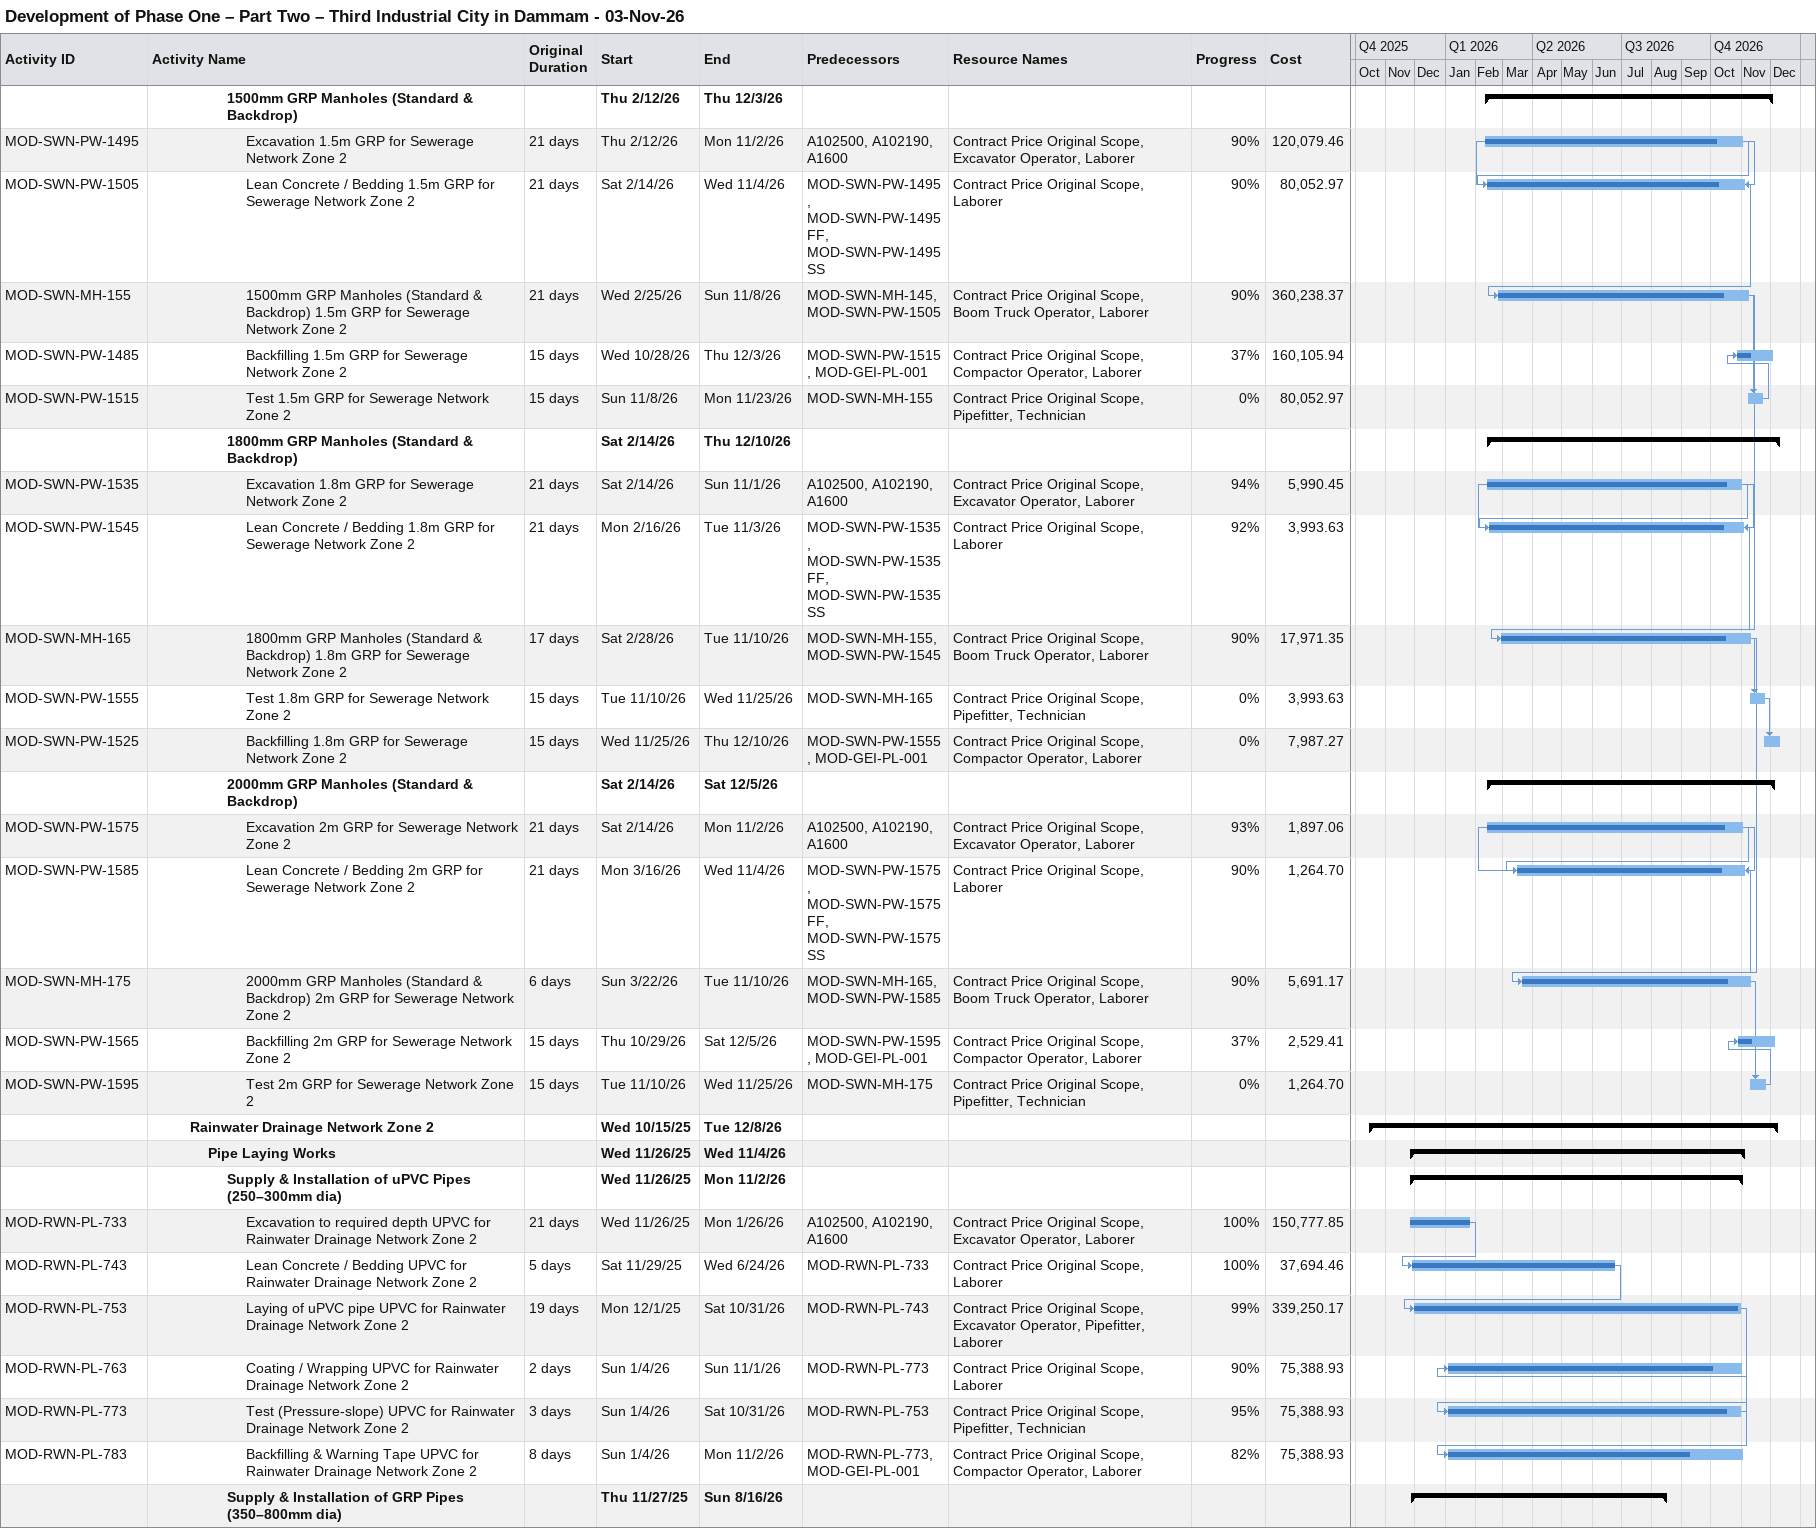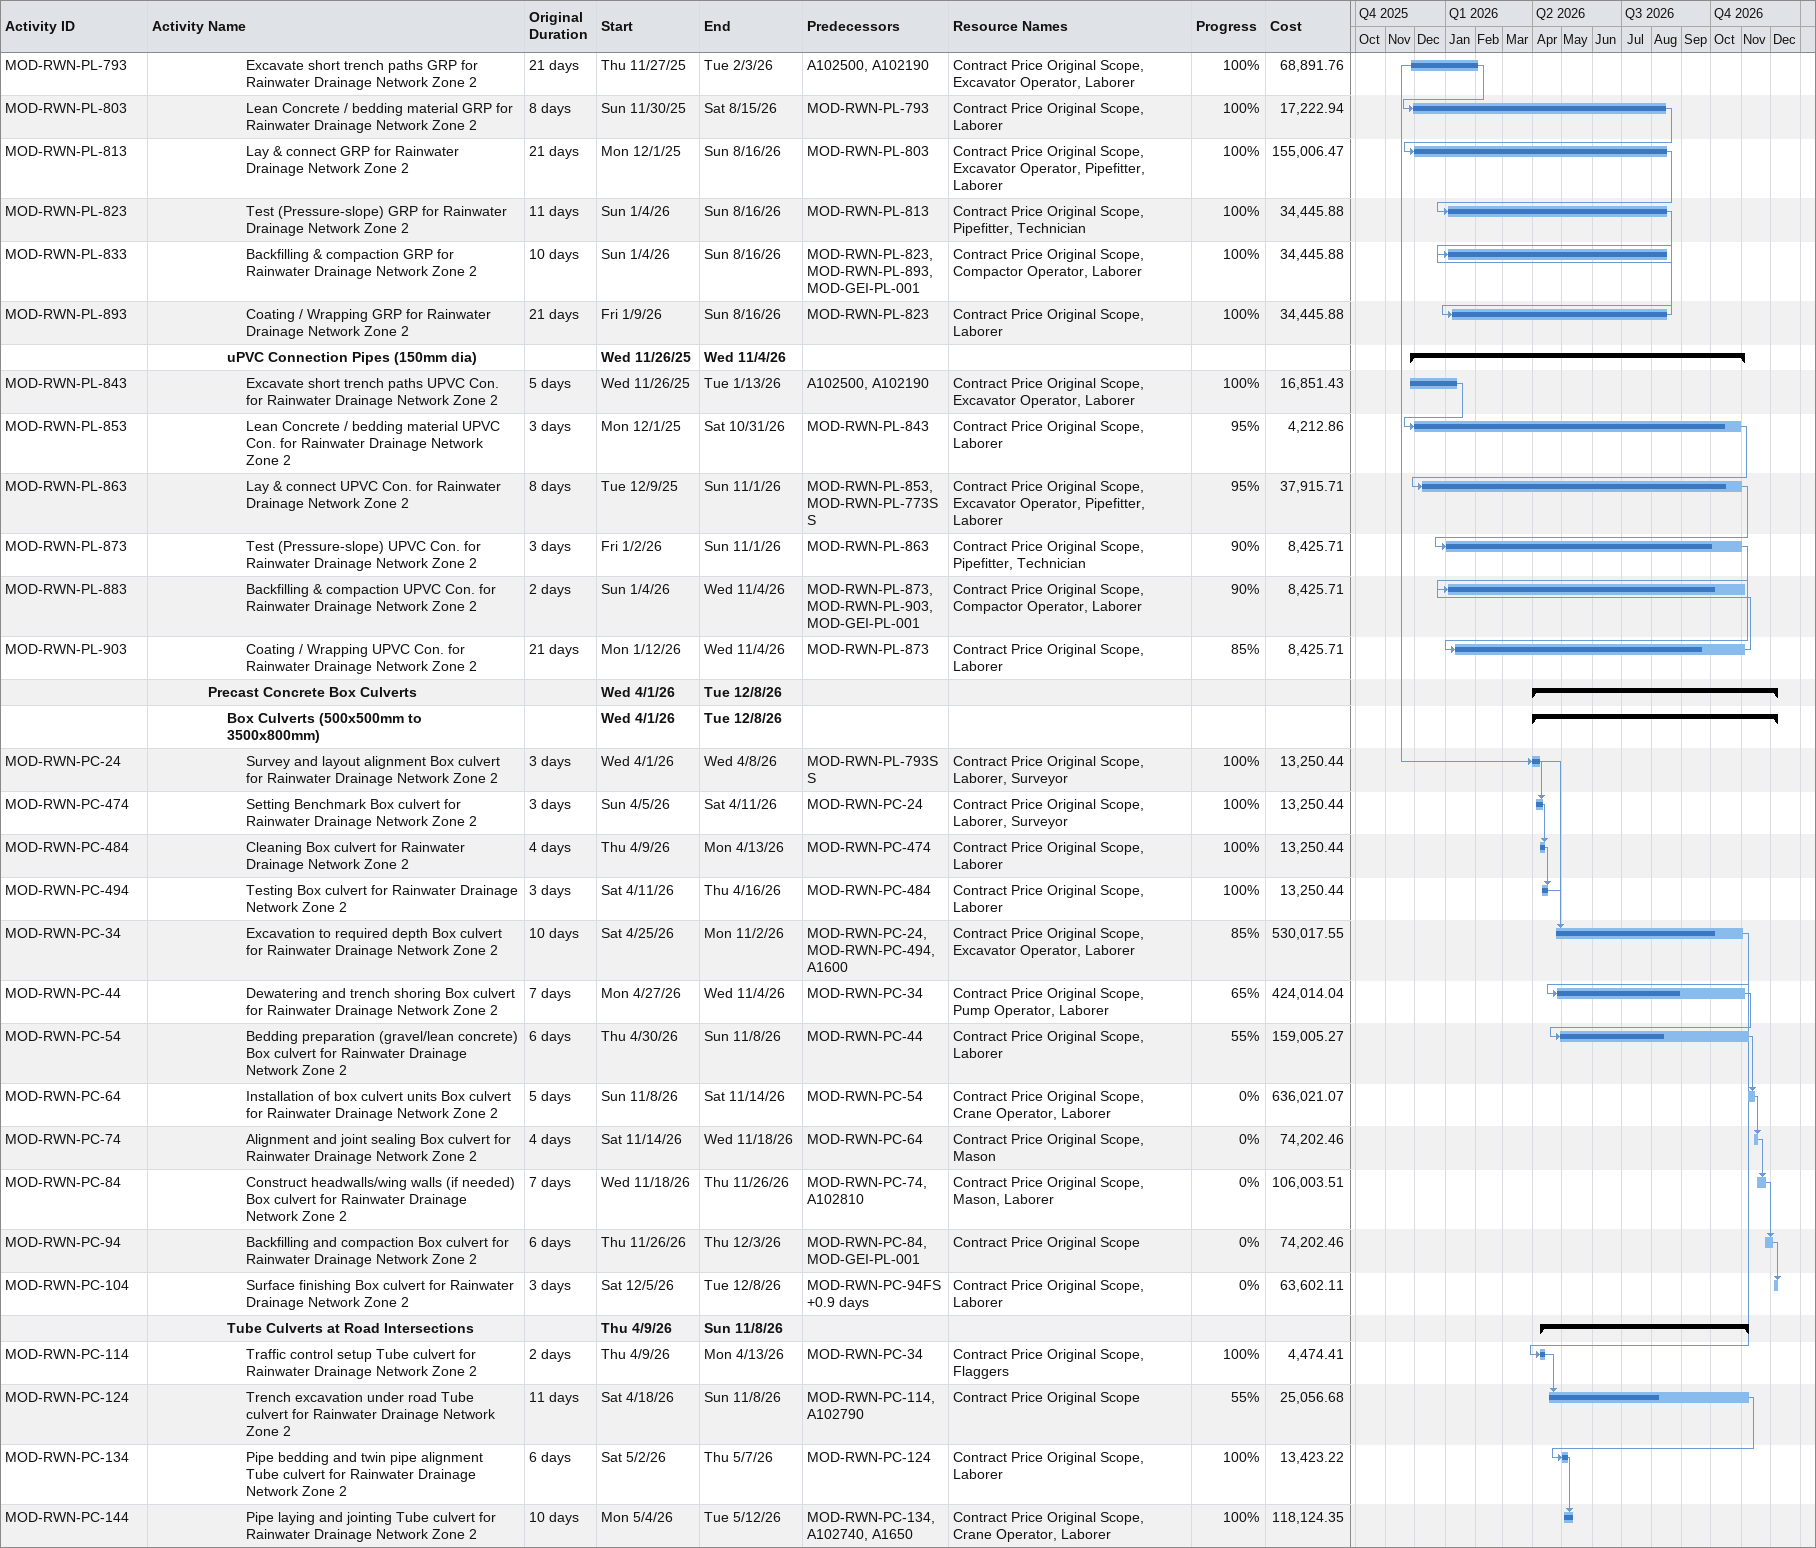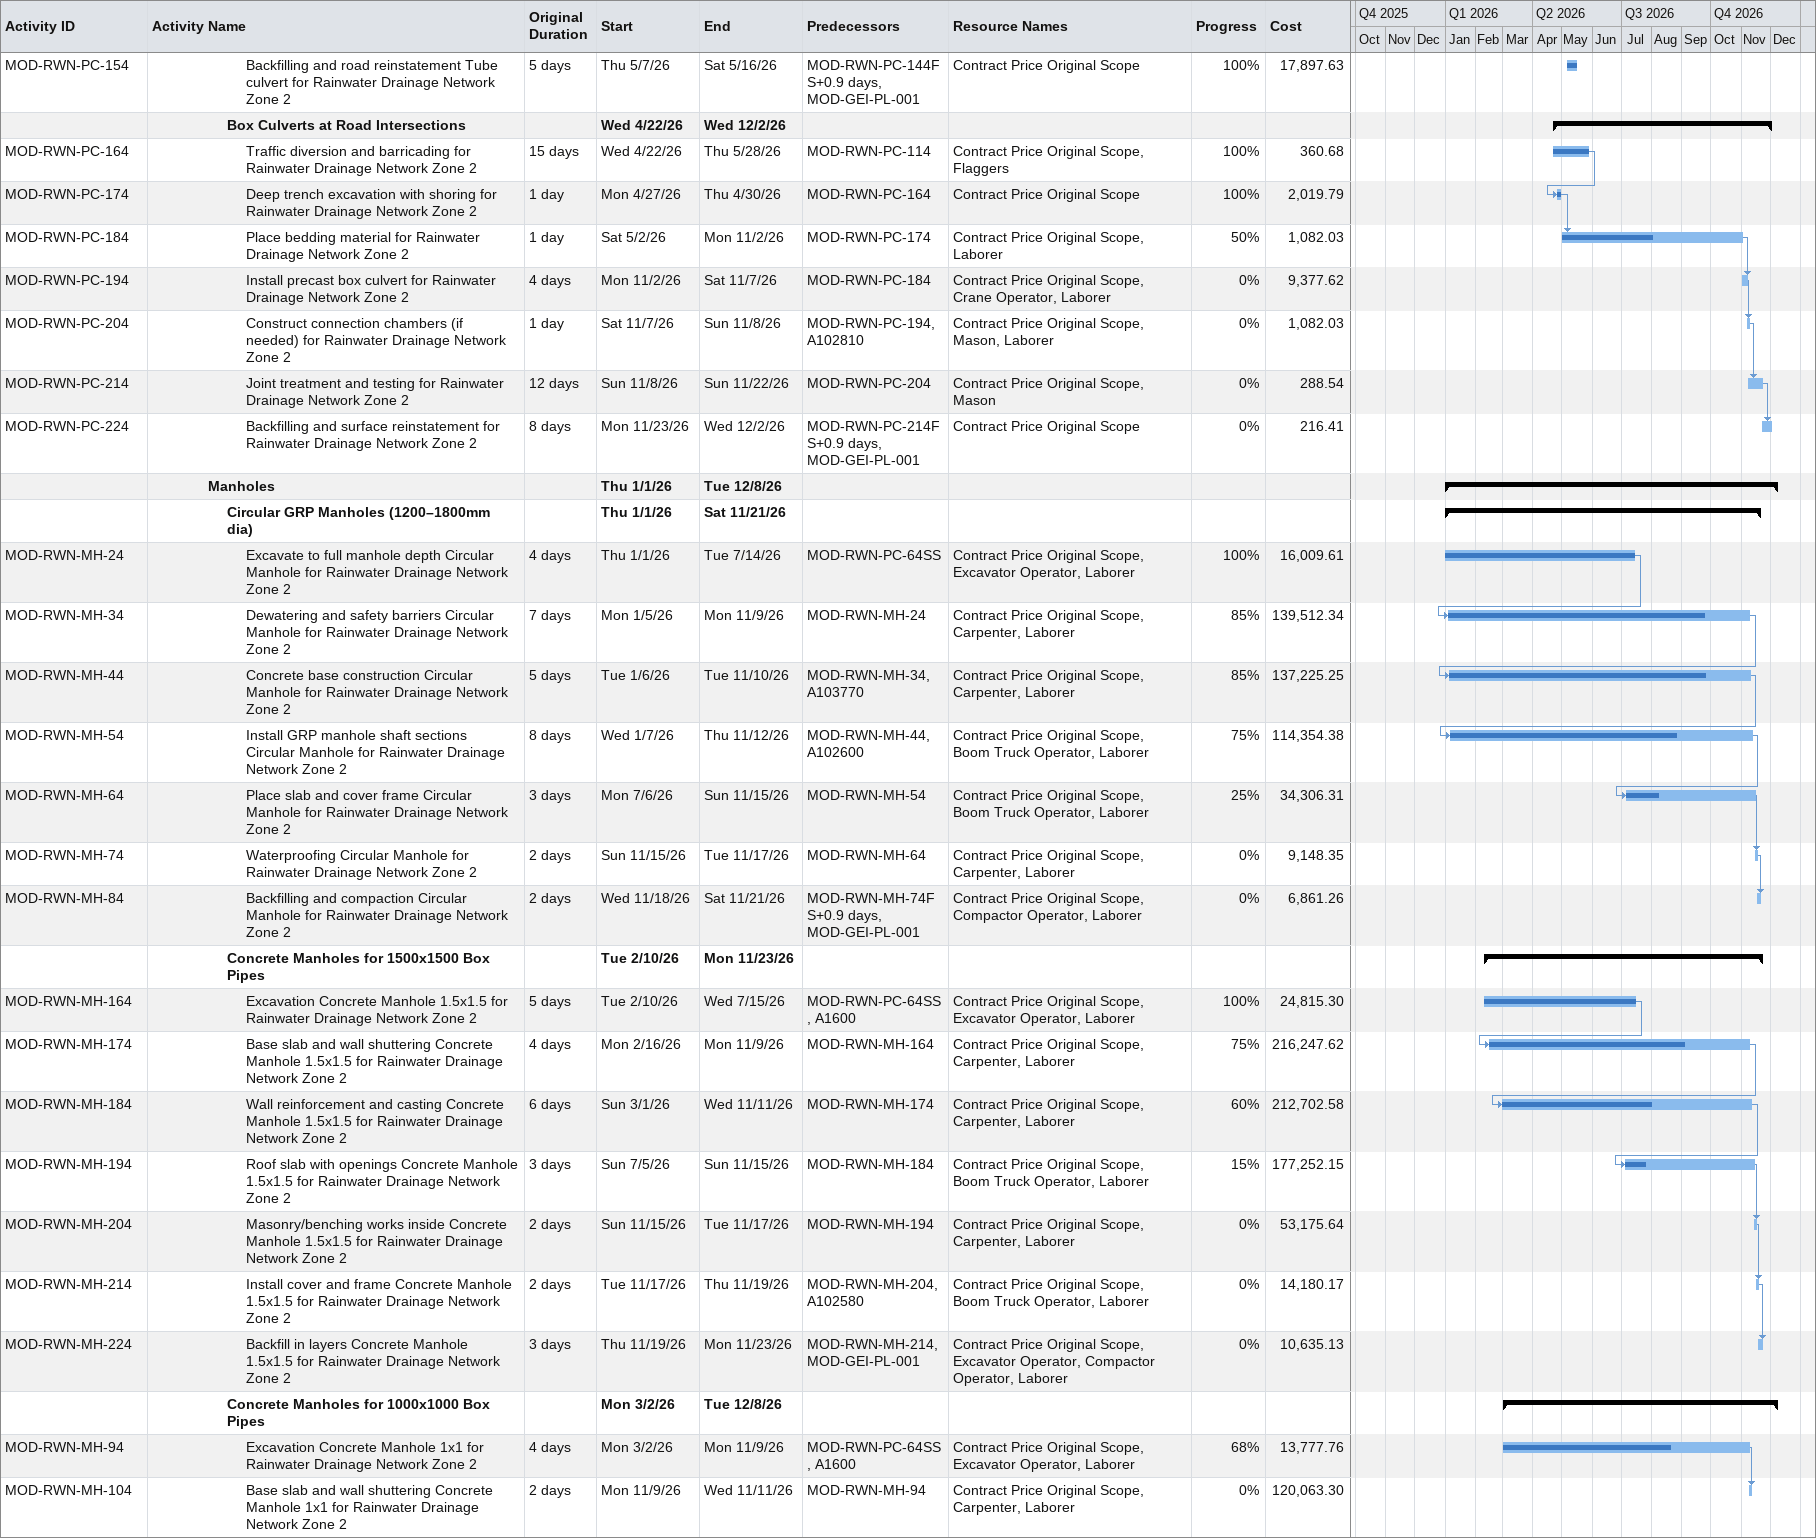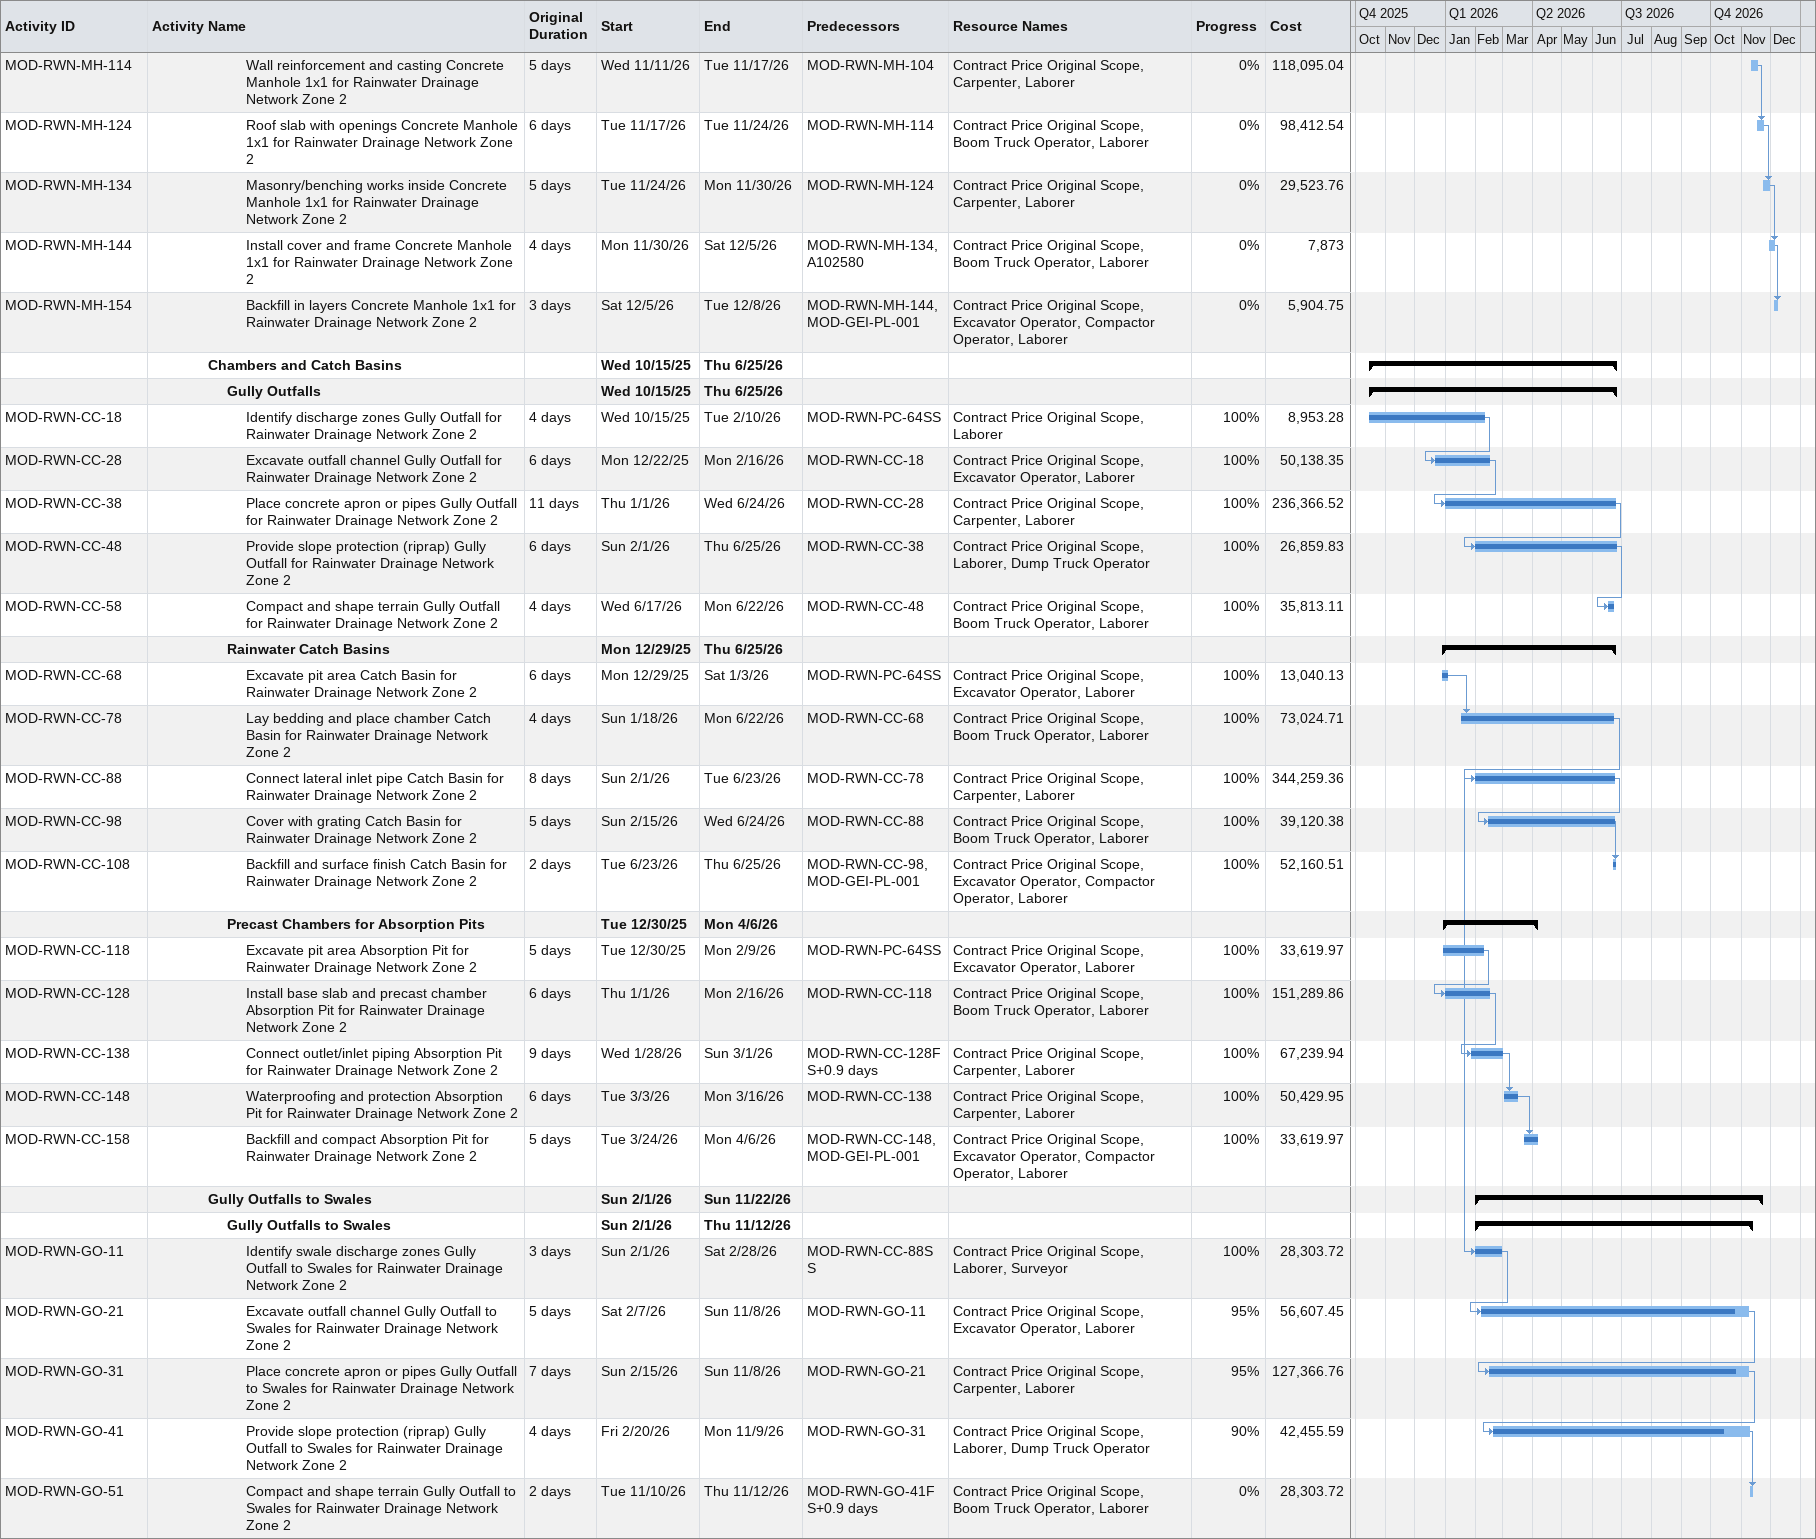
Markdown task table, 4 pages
Development of Phase One – Part Two – Third Industrial City in Dammam - 03-Nov-26

| ID | Level | Task | Original duration | Start | Finish | Predecessors | Resources | % complete | Cost |
|---|---|---|---|---|---|---|---|---|---|
|  | 5 | **1500mm GRP Manholes (Standard & Backdrop)** |  | 2026-02-12 | 2026-12-03 |  |  |  |  |
| MOD-SWN-PW-1495 | 6 | Excavation 1.5m GRP for Sewerage Network Zone 2 | 21d | 2026-02-12 | 2026-11-02 | A102500, A102190, A1600 | Contract Price Original Scope, Excavator Operator, Laborer | 90 | 120079.46 |
| MOD-SWN-PW-1505 | 6 | Lean Concrete / Bedding 1.5m GRP for Sewerage Network Zone 2 | 21d | 2026-02-14 | 2026-11-04 | MOD-SWN-PW-1495, MOD-SWN-PW-1495FF, MOD-SWN-PW-1495SS | Contract Price Original Scope, Laborer | 90 | 80052.97 |
| MOD-SWN-MH-155 | 6 | 1500mm GRP Manholes (Standard & Backdrop) 1.5m GRP for Sewerage Network Zone 2 | 21d | 2026-02-25 | 2026-11-08 | MOD-SWN-MH-145, MOD-SWN-PW-1505 | Contract Price Original Scope, Boom Truck Operator, Laborer | 90 | 360238.37 |
| MOD-SWN-PW-1485 | 6 | Backfilling 1.5m GRP for Sewerage Network Zone 2 | 15d | 2026-10-28 | 2026-12-03 | MOD-SWN-PW-1515, MOD-GEI-PL-001 | Contract Price Original Scope, Compactor Operator, Laborer | 37 | 160105.94 |
| MOD-SWN-PW-1515 | 6 | Test 1.5m GRP for Sewerage Network Zone 2 | 15d | 2026-11-08 | 2026-11-23 | MOD-SWN-MH-155 | Contract Price Original Scope, Pipefitter, Technician | 0 | 80052.97 |
|  | 5 | **1800mm GRP Manholes (Standard & Backdrop)** |  | 2026-02-14 | 2026-12-10 |  |  |  |  |
| MOD-SWN-PW-1535 | 6 | Excavation 1.8m GRP for Sewerage Network Zone 2 | 21d | 2026-02-14 | 2026-11-01 | A102500, A102190, A1600 | Contract Price Original Scope, Excavator Operator, Laborer | 94 | 5990.45 |
| MOD-SWN-PW-1545 | 6 | Lean Concrete / Bedding 1.8m GRP for Sewerage Network Zone 2 | 21d | 2026-02-16 | 2026-11-03 | MOD-SWN-PW-1535, MOD-SWN-PW-1535FF, MOD-SWN-PW-1535SS | Contract Price Original Scope, Laborer | 92 | 3993.63 |
| MOD-SWN-MH-165 | 6 | 1800mm GRP Manholes (Standard & Backdrop) 1.8m GRP for Sewerage Network Zone 2 | 17d | 2026-02-28 | 2026-11-10 | MOD-SWN-MH-155, MOD-SWN-PW-1545 | Contract Price Original Scope, Boom Truck Operator, Laborer | 90 | 17971.35 |
| MOD-SWN-PW-1555 | 6 | Test 1.8m GRP for Sewerage Network Zone 2 | 15d | 2026-11-10 | 2026-11-25 | MOD-SWN-MH-165 | Contract Price Original Scope, Pipefitter, Technician | 0 | 3993.63 |
| MOD-SWN-PW-1525 | 6 | Backfilling 1.8m GRP for Sewerage Network Zone 2 | 15d | 2026-11-25 | 2026-12-10 | MOD-SWN-PW-1555, MOD-GEI-PL-001 | Contract Price Original Scope, Compactor Operator, Laborer | 0 | 7987.27 |
|  | 5 | **2000mm GRP Manholes (Standard & Backdrop)** |  | 2026-02-14 | 2026-12-05 |  |  |  |  |
| MOD-SWN-PW-1575 | 6 | Excavation 2m GRP for Sewerage Network Zone 2 | 21d | 2026-02-14 | 2026-11-02 | A102500, A102190, A1600 | Contract Price Original Scope, Excavator Operator, Laborer | 93 | 1897.06 |
| MOD-SWN-PW-1585 | 6 | Lean Concrete / Bedding 2m GRP for Sewerage Network Zone 2 | 21d | 2026-03-16 | 2026-11-04 | MOD-SWN-PW-1575, MOD-SWN-PW-1575FF, MOD-SWN-PW-1575SS | Contract Price Original Scope, Laborer | 90 | 1264.70 |
| MOD-SWN-MH-175 | 6 | 2000mm GRP Manholes (Standard & Backdrop) 2m GRP for Sewerage Network Zone 2 | 6d | 2026-03-22 | 2026-11-10 | MOD-SWN-MH-165, MOD-SWN-PW-1585 | Contract Price Original Scope, Boom Truck Operator, Laborer | 90 | 5691.17 |
| MOD-SWN-PW-1565 | 6 | Backfilling 2m GRP for Sewerage Network Zone 2 | 15d | 2026-10-29 | 2026-12-05 | MOD-SWN-PW-1595, MOD-GEI-PL-001 | Contract Price Original Scope, Compactor Operator, Laborer | 37 | 2529.41 |
| MOD-SWN-PW-1595 | 6 | Test 2m GRP for Sewerage Network Zone 2 | 15d | 2026-11-10 | 2026-11-25 | MOD-SWN-MH-175 | Contract Price Original Scope, Pipefitter, Technician | 0 | 1264.70 |
|  | 3 | **Rainwater Drainage Network Zone 2** |  | 2025-10-15 | 2026-12-08 |  |  |  |  |
|  | 4 | **Pipe Laying Works** |  | 2025-11-26 | 2026-11-04 |  |  |  |  |
|  | 5 | **Supply & Installation of uPVC Pipes (250–300mm dia)** |  | 2025-11-26 | 2026-11-02 |  |  |  |  |
| MOD-RWN-PL-733 | 6 | Excavation to required depth UPVC for Rainwater Drainage Network Zone 2 | 21d | 2025-11-26 | 2026-01-26 | A102500, A102190, A1600 | Contract Price Original Scope, Excavator Operator, Laborer | 100 | 150777.85 |
| MOD-RWN-PL-743 | 6 | Lean Concrete / Bedding UPVC for Rainwater Drainage Network Zone 2 | 5d | 2025-11-29 | 2026-06-24 | MOD-RWN-PL-733 | Contract Price Original Scope, Laborer | 100 | 37694.46 |
| MOD-RWN-PL-753 | 6 | Laying of uPVC pipe UPVC for Rainwater Drainage Network Zone 2 | 19d | 2025-12-01 | 2026-10-31 | MOD-RWN-PL-743 | Contract Price Original Scope, Excavator Operator, Pipefitter, Laborer | 99 | 339250.17 |
| MOD-RWN-PL-763 | 6 | Coating / Wrapping UPVC for Rainwater Drainage Network Zone 2 | 2d | 2026-01-04 | 2026-11-01 | MOD-RWN-PL-773 | Contract Price Original Scope, Laborer | 90 | 75388.93 |
| MOD-RWN-PL-773 | 6 | Test (Pressure-slope) UPVC for Rainwater Drainage Network Zone 2 | 3d | 2026-01-04 | 2026-10-31 | MOD-RWN-PL-753 | Contract Price Original Scope, Pipefitter, Technician | 95 | 75388.93 |
| MOD-RWN-PL-783 | 6 | Backfilling & Warning Tape UPVC for Rainwater Drainage Network Zone 2 | 8d | 2026-01-04 | 2026-11-02 | MOD-RWN-PL-773, MOD-GEI-PL-001 | Contract Price Original Scope, Compactor Operator, Laborer | 82 | 75388.93 |
|  | 5 | **Supply & Installation of GRP Pipes (350–800mm dia)** |  | 2025-11-27 | 2026-08-16 |  |  |  |  |
| MOD-RWN-PL-793 | 6 | Excavate short trench paths GRP for Rainwater Drainage Network Zone 2 | 21d | 2025-11-27 | 2026-02-03 | A102500, A102190 | Contract Price Original Scope, Excavator Operator, Laborer | 100 | 68891.76 |
| MOD-RWN-PL-803 | 6 | Lean Concrete / bedding material GRP for Rainwater Drainage Network Zone 2 | 8d | 2025-11-30 | 2026-08-15 | MOD-RWN-PL-793 | Contract Price Original Scope, Laborer | 100 | 17222.94 |
| MOD-RWN-PL-813 | 6 | Lay & connect GRP for Rainwater Drainage Network Zone 2 | 21d | 2025-12-01 | 2026-08-16 | MOD-RWN-PL-803 | Contract Price Original Scope, Excavator Operator, Pipefitter, Laborer | 100 | 155006.47 |
| MOD-RWN-PL-823 | 6 | Test (Pressure-slope) GRP for Rainwater Drainage Network Zone 2 | 11d | 2026-01-04 | 2026-08-16 | MOD-RWN-PL-813 | Contract Price Original Scope, Pipefitter, Technician | 100 | 34445.88 |
| MOD-RWN-PL-833 | 6 | Backfilling & compaction GRP for Rainwater Drainage Network Zone 2 | 10d | 2026-01-04 | 2026-08-16 | MOD-RWN-PL-823, MOD-RWN-PL-893, MOD-GEI-PL-001 | Contract Price Original Scope, Compactor Operator, Laborer | 100 | 34445.88 |
| MOD-RWN-PL-893 | 6 | Coating / Wrapping GRP for Rainwater Drainage Network Zone 2 | 21d | 2026-01-09 | 2026-08-16 | MOD-RWN-PL-823 | Contract Price Original Scope, Laborer | 100 | 34445.88 |
|  | 5 | **uPVC Connection Pipes (150mm dia)** |  | 2025-11-26 | 2026-11-04 |  |  |  |  |
| MOD-RWN-PL-843 | 6 | Excavate short trench paths UPVC Con. for Rainwater Drainage Network Zone 2 | 5d | 2025-11-26 | 2026-01-13 | A102500, A102190 | Contract Price Original Scope, Excavator Operator, Laborer | 100 | 16851.43 |
| MOD-RWN-PL-853 | 6 | Lean Concrete / bedding material UPVC Con. for Rainwater Drainage Network Zone 2 | 3d | 2025-12-01 | 2026-10-31 | MOD-RWN-PL-843 | Contract Price Original Scope, Laborer | 95 | 4212.86 |
| MOD-RWN-PL-863 | 6 | Lay & connect UPVC Con. for Rainwater Drainage Network Zone 2 | 8d | 2025-12-09 | 2026-11-01 | MOD-RWN-PL-853, MOD-RWN-PL-773SS | Contract Price Original Scope, Excavator Operator, Pipefitter, Laborer | 95 | 37915.71 |
| MOD-RWN-PL-873 | 6 | Test (Pressure-slope) UPVC Con. for Rainwater Drainage Network Zone 2 | 3d | 2026-01-02 | 2026-11-01 | MOD-RWN-PL-863 | Contract Price Original Scope, Pipefitter, Technician | 90 | 8425.71 |
| MOD-RWN-PL-883 | 6 | Backfilling & compaction UPVC Con. for Rainwater Drainage Network Zone 2 | 2d | 2026-01-04 | 2026-11-04 | MOD-RWN-PL-873, MOD-RWN-PL-903, MOD-GEI-PL-001 | Contract Price Original Scope, Compactor Operator, Laborer | 90 | 8425.71 |
| MOD-RWN-PL-903 | 6 | Coating / Wrapping UPVC Con. for Rainwater Drainage Network Zone 2 | 21d | 2026-01-12 | 2026-11-04 | MOD-RWN-PL-873 | Contract Price Original Scope, Laborer | 85 | 8425.71 |
|  | 4 | **Precast Concrete Box Culverts** |  | 2026-04-01 | 2026-12-08 |  |  |  |  |
|  | 5 | **Box Culverts (500x500mm to 3500x800mm)** |  | 2026-04-01 | 2026-12-08 |  |  |  |  |
| MOD-RWN-PC-24 | 6 | Survey and layout alignment Box culvert for Rainwater Drainage Network Zone 2 | 3d | 2026-04-01 | 2026-04-08 | MOD-RWN-PL-793SS | Contract Price Original Scope, Laborer, Surveyor | 100 | 13250.44 |
| MOD-RWN-PC-474 | 6 | Setting Benchmark Box culvert for Rainwater Drainage Network Zone 2 | 3d | 2026-04-05 | 2026-04-11 | MOD-RWN-PC-24 | Contract Price Original Scope, Laborer, Surveyor | 100 | 13250.44 |
| MOD-RWN-PC-484 | 6 | Cleaning Box culvert for Rainwater Drainage Network Zone 2 | 4d | 2026-04-09 | 2026-04-13 | MOD-RWN-PC-474 | Contract Price Original Scope, Laborer | 100 | 13250.44 |
| MOD-RWN-PC-494 | 6 | Testing Box culvert for Rainwater Drainage Network Zone 2 | 3d | 2026-04-11 | 2026-04-16 | MOD-RWN-PC-484 | Contract Price Original Scope, Laborer | 100 | 13250.44 |
| MOD-RWN-PC-34 | 6 | Excavation to required depth Box culvert for Rainwater Drainage Network Zone 2 | 10d | 2026-04-25 | 2026-11-02 | MOD-RWN-PC-24, MOD-RWN-PC-494, A1600 | Contract Price Original Scope, Excavator Operator, Laborer | 85 | 530017.55 |
| MOD-RWN-PC-44 | 6 | Dewatering and trench shoring Box culvert for Rainwater Drainage Network Zone 2 | 7d | 2026-04-27 | 2026-11-04 | MOD-RWN-PC-34 | Contract Price Original Scope, Pump Operator, Laborer | 65 | 424014.04 |
| MOD-RWN-PC-54 | 6 | Bedding preparation (gravel/lean concrete) Box culvert for Rainwater Drainage Network Zone 2 | 6d | 2026-04-30 | 2026-11-08 | MOD-RWN-PC-44 | Contract Price Original Scope, Laborer | 55 | 159005.27 |
| MOD-RWN-PC-64 | 6 | Installation of box culvert units Box culvert for Rainwater Drainage Network Zone 2 | 5d | 2026-11-08 | 2026-11-14 | MOD-RWN-PC-54 | Contract Price Original Scope, Crane Operator, Laborer | 0 | 636021.07 |
| MOD-RWN-PC-74 | 6 | Alignment and joint sealing Box culvert for Rainwater Drainage Network Zone 2 | 4d | 2026-11-14 | 2026-11-18 | MOD-RWN-PC-64 | Contract Price Original Scope, Mason | 0 | 74202.46 |
| MOD-RWN-PC-84 | 6 | Construct headwalls/wing walls (if needed) Box culvert for Rainwater Drainage Network Zone 2 | 7d | 2026-11-18 | 2026-11-26 | MOD-RWN-PC-74, A102810 | Contract Price Original Scope, Mason, Laborer | 0 | 106003.51 |
| MOD-RWN-PC-94 | 6 | Backfilling and compaction Box culvert for Rainwater Drainage Network Zone 2 | 6d | 2026-11-26 | 2026-12-03 | MOD-RWN-PC-84, MOD-GEI-PL-001 | Contract Price Original Scope | 0 | 74202.46 |
| MOD-RWN-PC-104 | 6 | Surface finishing Box culvert for Rainwater Drainage Network Zone 2 | 3d | 2026-12-05 | 2026-12-08 | MOD-RWN-PC-94FS+0.9d | Contract Price Original Scope, Laborer | 0 | 63602.11 |
|  | 5 | **Tube Culverts at Road Intersections** |  | 2026-04-09 | 2026-11-08 |  |  |  |  |
| MOD-RWN-PC-114 | 6 | Traffic control setup Tube culvert for Rainwater Drainage Network Zone 2 | 2d | 2026-04-09 | 2026-04-13 | MOD-RWN-PC-34 | Contract Price Original Scope, Flaggers | 100 | 4474.41 |
| MOD-RWN-PC-124 | 6 | Trench excavation under road Tube culvert for Rainwater Drainage Network Zone 2 | 11d | 2026-04-18 | 2026-11-08 | MOD-RWN-PC-114, A102790 | Contract Price Original Scope | 55 | 25056.68 |
| MOD-RWN-PC-134 | 6 | Pipe bedding and twin pipe alignment Tube culvert for Rainwater Drainage Network Zone 2 | 6d | 2026-05-02 | 2026-05-07 | MOD-RWN-PC-124 | Contract Price Original Scope, Laborer | 100 | 13423.22 |
| MOD-RWN-PC-144 | 6 | Pipe laying and jointing Tube culvert for Rainwater Drainage Network Zone 2 | 10d | 2026-05-04 | 2026-05-12 | MOD-RWN-PC-134, A102740, A1650 | Contract Price Original Scope, Crane Operator, Laborer | 100 | 118124.35 |
| MOD-RWN-PC-154 | 6 | Backfilling and road reinstatement Tube culvert for Rainwater Drainage Network Zone 2 | 5d | 2026-05-07 | 2026-05-16 | MOD-RWN-PC-144FS+0.9d, MOD-GEI-PL-001 | Contract Price Original Scope | 100 | 17897.63 |
|  | 5 | **Box Culverts at Road Intersections** |  | 2026-04-22 | 2026-12-02 |  |  |  |  |
| MOD-RWN-PC-164 | 6 | Traffic diversion and barricading for Rainwater Drainage Network Zone 2 | 15d | 2026-04-22 | 2026-05-28 | MOD-RWN-PC-114 | Contract Price Original Scope, Flaggers | 100 | 360.68 |
| MOD-RWN-PC-174 | 6 | Deep trench excavation with shoring for Rainwater Drainage Network Zone 2 | 1d | 2026-04-27 | 2026-04-30 | MOD-RWN-PC-164 | Contract Price Original Scope | 100 | 2019.79 |
| MOD-RWN-PC-184 | 6 | Place bedding material for Rainwater Drainage Network Zone 2 | 1d | 2026-05-02 | 2026-11-02 | MOD-RWN-PC-174 | Contract Price Original Scope, Laborer | 50 | 1082.03 |
| MOD-RWN-PC-194 | 6 | Install precast box culvert for Rainwater Drainage Network Zone 2 | 4d | 2026-11-02 | 2026-11-07 | MOD-RWN-PC-184 | Contract Price Original Scope, Crane Operator, Laborer | 0 | 9377.62 |
| MOD-RWN-PC-204 | 6 | Construct connection chambers (if needed) for Rainwater Drainage Network Zone 2 | 1d | 2026-11-07 | 2026-11-08 | MOD-RWN-PC-194, A102810 | Contract Price Original Scope, Mason, Laborer | 0 | 1082.03 |
| MOD-RWN-PC-214 | 6 | Joint treatment and testing for Rainwater Drainage Network Zone 2 | 12d | 2026-11-08 | 2026-11-22 | MOD-RWN-PC-204 | Contract Price Original Scope, Mason | 0 | 288.54 |
| MOD-RWN-PC-224 | 6 | Backfilling and surface reinstatement for Rainwater Drainage Network Zone 2 | 8d | 2026-11-23 | 2026-12-02 | MOD-RWN-PC-214FS+0.9d, MOD-GEI-PL-001 | Contract Price Original Scope | 0 | 216.41 |
|  | 4 | **Manholes** |  | 2026-01-01 | 2026-12-08 |  |  |  |  |
|  | 5 | **Circular GRP Manholes (1200–1800mm dia)** |  | 2026-01-01 | 2026-11-21 |  |  |  |  |
| MOD-RWN-MH-24 | 6 | Excavate to full manhole depth Circular Manhole for Rainwater Drainage Network Zone 2 | 4d | 2026-01-01 | 2026-07-14 | MOD-RWN-PC-64SS | Contract Price Original Scope, Excavator Operator, Laborer | 100 | 16009.61 |
| MOD-RWN-MH-34 | 6 | Dewatering and safety barriers Circular Manhole for Rainwater Drainage Network Zone 2 | 7d | 2026-01-05 | 2026-11-09 | MOD-RWN-MH-24 | Contract Price Original Scope, Carpenter, Laborer | 85 | 139512.34 |
| MOD-RWN-MH-44 | 6 | Concrete base construction Circular Manhole for Rainwater Drainage Network Zone 2 | 5d | 2026-01-06 | 2026-11-10 | MOD-RWN-MH-34, A103770 | Contract Price Original Scope, Carpenter, Laborer | 85 | 137225.25 |
| MOD-RWN-MH-54 | 6 | Install GRP manhole shaft sections Circular Manhole for Rainwater Drainage Network Zone 2 | 8d | 2026-01-07 | 2026-11-12 | MOD-RWN-MH-44, A102600 | Contract Price Original Scope, Boom Truck Operator, Laborer | 75 | 114354.38 |
| MOD-RWN-MH-64 | 6 | Place slab and cover frame Circular Manhole for Rainwater Drainage Network Zone 2 | 3d | 2026-07-06 | 2026-11-15 | MOD-RWN-MH-54 | Contract Price Original Scope, Boom Truck Operator, Laborer | 25 | 34306.31 |
| MOD-RWN-MH-74 | 6 | Waterproofing Circular Manhole for Rainwater Drainage Network Zone 2 | 2d | 2026-11-15 | 2026-11-17 | MOD-RWN-MH-64 | Contract Price Original Scope, Carpenter, Laborer | 0 | 9148.35 |
| MOD-RWN-MH-84 | 6 | Backfilling and compaction Circular Manhole for Rainwater Drainage Network Zone 2 | 2d | 2026-11-18 | 2026-11-21 | MOD-RWN-MH-74FS+0.9d, MOD-GEI-PL-001 | Contract Price Original Scope, Compactor Operator, Laborer | 0 | 6861.26 |
|  | 5 | **Concrete Manholes for 1500x1500 Box Pipes** |  | 2026-02-10 | 2026-11-23 |  |  |  |  |
| MOD-RWN-MH-164 | 6 | Excavation Concrete Manhole 1.5x1.5 for Rainwater Drainage Network Zone 2 | 5d | 2026-02-10 | 2026-07-15 | MOD-RWN-PC-64SS, A1600 | Contract Price Original Scope, Excavator Operator, Laborer | 100 | 24815.30 |
| MOD-RWN-MH-174 | 6 | Base slab and wall shuttering Concrete Manhole 1.5x1.5 for Rainwater Drainage Network Zone 2 | 4d | 2026-02-16 | 2026-11-09 | MOD-RWN-MH-164 | Contract Price Original Scope, Carpenter, Laborer | 75 | 216247.62 |
| MOD-RWN-MH-184 | 6 | Wall reinforcement and casting Concrete Manhole 1.5x1.5 for Rainwater Drainage Network Zone 2 | 6d | 2026-03-01 | 2026-11-11 | MOD-RWN-MH-174 | Contract Price Original Scope, Carpenter, Laborer | 60 | 212702.58 |
| MOD-RWN-MH-194 | 6 | Roof slab with openings Concrete Manhole 1.5x1.5 for Rainwater Drainage Network Zone 2 | 3d | 2026-07-05 | 2026-11-15 | MOD-RWN-MH-184 | Contract Price Original Scope, Boom Truck Operator, Laborer | 15 | 177252.15 |
| MOD-RWN-MH-204 | 6 | Masonry/benching works inside Concrete Manhole 1.5x1.5 for Rainwater Drainage Network Zone 2 | 2d | 2026-11-15 | 2026-11-17 | MOD-RWN-MH-194 | Contract Price Original Scope, Carpenter, Laborer | 0 | 53175.64 |
| MOD-RWN-MH-214 | 6 | Install cover and frame Concrete Manhole 1.5x1.5 for Rainwater Drainage Network Zone 2 | 2d | 2026-11-17 | 2026-11-19 | MOD-RWN-MH-204, A102580 | Contract Price Original Scope, Boom Truck Operator, Laborer | 0 | 14180.17 |
| MOD-RWN-MH-224 | 6 | Backfill in layers Concrete Manhole 1.5x1.5 for Rainwater Drainage Network Zone 2 | 3d | 2026-11-19 | 2026-11-23 | MOD-RWN-MH-214, MOD-GEI-PL-001 | Contract Price Original Scope, Excavator Operator, Compactor Operator, Laborer | 0 | 10635.13 |
|  | 5 | **Concrete Manholes for 1000x1000 Box Pipes** |  | 2026-03-02 | 2026-12-08 |  |  |  |  |
| MOD-RWN-MH-94 | 6 | Excavation Concrete Manhole 1x1 for Rainwater Drainage Network Zone 2 | 4d | 2026-03-02 | 2026-11-09 | MOD-RWN-PC-64SS, A1600 | Contract Price Original Scope, Excavator Operator, Laborer | 68 | 13777.76 |
| MOD-RWN-MH-104 | 6 | Base slab and wall shuttering Concrete Manhole 1x1 for Rainwater Drainage Network Zone 2 | 2d | 2026-11-09 | 2026-11-11 | MOD-RWN-MH-94 | Contract Price Original Scope, Carpenter, Laborer | 0 | 120063.30 |
| MOD-RWN-MH-114 | 6 | Wall reinforcement and casting Concrete Manhole 1x1 for Rainwater Drainage Network Zone 2 | 5d | 2026-11-11 | 2026-11-17 | MOD-RWN-MH-104 | Contract Price Original Scope, Carpenter, Laborer | 0 | 118095.04 |
| MOD-RWN-MH-124 | 6 | Roof slab with openings Concrete Manhole 1x1 for Rainwater Drainage Network Zone 2 | 6d | 2026-11-17 | 2026-11-24 | MOD-RWN-MH-114 | Contract Price Original Scope, Boom Truck Operator, Laborer | 0 | 98412.54 |
| MOD-RWN-MH-134 | 6 | Masonry/benching works inside Concrete Manhole 1x1 for Rainwater Drainage Network Zone 2 | 5d | 2026-11-24 | 2026-11-30 | MOD-RWN-MH-124 | Contract Price Original Scope, Carpenter, Laborer | 0 | 29523.76 |
| MOD-RWN-MH-144 | 6 | Install cover and frame Concrete Manhole 1x1 for Rainwater Drainage Network Zone 2 | 4d | 2026-11-30 | 2026-12-05 | MOD-RWN-MH-134, A102580 | Contract Price Original Scope, Boom Truck Operator, Laborer | 0 | 7873 |
| MOD-RWN-MH-154 | 6 | Backfill in layers Concrete Manhole 1x1 for Rainwater Drainage Network Zone 2 | 3d | 2026-12-05 | 2026-12-08 | MOD-RWN-MH-144, MOD-GEI-PL-001 | Contract Price Original Scope, Excavator Operator, Compactor Operator, Laborer | 0 | 5904.75 |
|  | 4 | **Chambers and Catch Basins** |  | 2025-10-15 | 2026-06-25 |  |  |  |  |
|  | 5 | **Gully Outfalls** |  | 2025-10-15 | 2026-06-25 |  |  |  |  |
| MOD-RWN-CC-18 | 6 | Identify discharge zones Gully Outfall for Rainwater Drainage Network Zone 2 | 4d | 2025-10-15 | 2026-02-10 | MOD-RWN-PC-64SS | Contract Price Original Scope, Laborer | 100 | 8953.28 |
| MOD-RWN-CC-28 | 6 | Excavate outfall channel Gully Outfall for Rainwater Drainage Network Zone 2 | 6d | 2025-12-22 | 2026-02-16 | MOD-RWN-CC-18 | Contract Price Original Scope, Excavator Operator, Laborer | 100 | 50138.35 |
| MOD-RWN-CC-38 | 6 | Place concrete apron or pipes Gully Outfall for Rainwater Drainage Network Zone 2 | 11d | 2026-01-01 | 2026-06-24 | MOD-RWN-CC-28 | Contract Price Original Scope, Carpenter, Laborer | 100 | 236366.52 |
| MOD-RWN-CC-48 | 6 | Provide slope protection (riprap) Gully Outfall for Rainwater Drainage Network Zone 2 | 6d | 2026-02-01 | 2026-06-25 | MOD-RWN-CC-38 | Contract Price Original Scope, Laborer, Dump Truck Operator | 100 | 26859.83 |
| MOD-RWN-CC-58 | 6 | Compact and shape terrain Gully Outfall for Rainwater Drainage Network Zone 2 | 4d | 2026-06-17 | 2026-06-22 | MOD-RWN-CC-48 | Contract Price Original Scope, Boom Truck Operator, Laborer | 100 | 35813.11 |
|  | 5 | **Rainwater Catch Basins** |  | 2025-12-29 | 2026-06-25 |  |  |  |  |
| MOD-RWN-CC-68 | 6 | Excavate pit area Catch Basin for Rainwater Drainage Network Zone 2 | 6d | 2025-12-29 | 2026-01-03 | MOD-RWN-PC-64SS | Contract Price Original Scope, Excavator Operator, Laborer | 100 | 13040.13 |
| MOD-RWN-CC-78 | 6 | Lay bedding and place chamber Catch Basin for Rainwater Drainage Network Zone 2 | 4d | 2026-01-18 | 2026-06-22 | MOD-RWN-CC-68 | Contract Price Original Scope, Boom Truck Operator, Laborer | 100 | 73024.71 |
| MOD-RWN-CC-88 | 6 | Connect lateral inlet pipe Catch Basin for Rainwater Drainage Network Zone 2 | 8d | 2026-02-01 | 2026-06-23 | MOD-RWN-CC-78 | Contract Price Original Scope, Carpenter, Laborer | 100 | 344259.36 |
| MOD-RWN-CC-98 | 6 | Cover with grating Catch Basin for Rainwater Drainage Network Zone 2 | 5d | 2026-02-15 | 2026-06-24 | MOD-RWN-CC-88 | Contract Price Original Scope, Boom Truck Operator, Laborer | 100 | 39120.38 |
| MOD-RWN-CC-108 | 6 | Backfill and surface finish Catch Basin for Rainwater Drainage Network Zone 2 | 2d | 2026-06-23 | 2026-06-25 | MOD-RWN-CC-98, MOD-GEI-PL-001 | Contract Price Original Scope, Excavator Operator, Compactor Operator, Laborer | 100 | 52160.51 |
|  | 5 | **Precast Chambers for Absorption Pits** |  | 2025-12-30 | 2026-04-06 |  |  |  |  |
| MOD-RWN-CC-118 | 6 | Excavate pit area Absorption Pit for Rainwater Drainage Network Zone 2 | 5d | 2025-12-30 | 2026-02-09 | MOD-RWN-PC-64SS | Contract Price Original Scope, Excavator Operator, Laborer | 100 | 33619.97 |
| MOD-RWN-CC-128 | 6 | Install base slab and precast chamber Absorption Pit for Rainwater Drainage Network Zone 2 | 6d | 2026-01-01 | 2026-02-16 | MOD-RWN-CC-118 | Contract Price Original Scope, Boom Truck Operator, Laborer | 100 | 151289.86 |
| MOD-RWN-CC-138 | 6 | Connect outlet/inlet piping Absorption Pit for Rainwater Drainage Network Zone 2 | 9d | 2026-01-28 | 2026-03-01 | MOD-RWN-CC-128FS+0.9d | Contract Price Original Scope, Carpenter, Laborer | 100 | 67239.94 |
| MOD-RWN-CC-148 | 6 | Waterproofing and protection Absorption Pit for Rainwater Drainage Network Zone 2 | 6d | 2026-03-03 | 2026-03-16 | MOD-RWN-CC-138 | Contract Price Original Scope, Carpenter, Laborer | 100 | 50429.95 |
| MOD-RWN-CC-158 | 6 | Backfill and compact Absorption Pit for Rainwater Drainage Network Zone 2 | 5d | 2026-03-24 | 2026-04-06 | MOD-RWN-CC-148, MOD-GEI-PL-001 | Contract Price Original Scope, Excavator Operator, Compactor Operator, Laborer | 100 | 33619.97 |
|  | 4 | **Gully Outfalls to Swales** |  | 2026-02-01 | 2026-11-22 |  |  |  |  |
|  | 5 | **Gully Outfalls to Swales** |  | 2026-02-01 | 2026-11-12 |  |  |  |  |
| MOD-RWN-GO-11 | 6 | Identify swale discharge zones Gully Outfall to Swales for Rainwater Drainage Network Zone 2 | 3d | 2026-02-01 | 2026-02-28 | MOD-RWN-CC-88SS | Contract Price Original Scope, Laborer, Surveyor | 100 | 28303.72 |
| MOD-RWN-GO-21 | 6 | Excavate outfall channel Gully Outfall to Swales for Rainwater Drainage Network Zone 2 | 5d | 2026-02-07 | 2026-11-08 | MOD-RWN-GO-11 | Contract Price Original Scope, Excavator Operator, Laborer | 95 | 56607.45 |
| MOD-RWN-GO-31 | 6 | Place concrete apron or pipes Gully Outfall to Swales for Rainwater Drainage Network Zone 2 | 7d | 2026-02-15 | 2026-11-08 | MOD-RWN-GO-21 | Contract Price Original Scope, Carpenter, Laborer | 95 | 127366.76 |
| MOD-RWN-GO-41 | 6 | Provide slope protection (riprap) Gully Outfall to Swales for Rainwater Drainage Network Zone 2 | 4d | 2026-02-20 | 2026-11-09 | MOD-RWN-GO-31 | Contract Price Original Scope, Laborer, Dump Truck Operator | 90 | 42455.59 |
| MOD-RWN-GO-51 | 6 | Compact and shape terrain Gully Outfall to Swales for Rainwater Drainage Network Zone 2 | 2d | 2026-11-10 | 2026-11-12 | MOD-RWN-GO-41FS+0.9d | Contract Price Original Scope, Boom Truck Operator, Laborer | 0 | 28303.72 |
